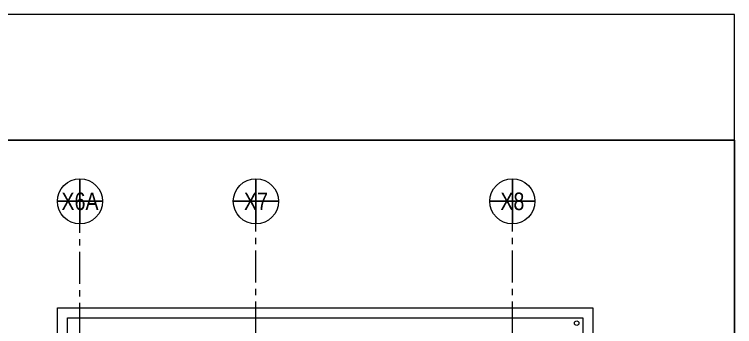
# Model space of a CAD drawing. Header units: millimetres. Extents: x -343543 to 400519, y -115663 to 104219.
# Drawn here: x 30095 to 44421, y -29376 to -23156 of the extents above; entities that cross this region are included whole.
import ezdxf
from ezdxf.enums import TextEntityAlignment as Align
from ezdxf.xclip import XClip

# ---------------------------------------------------------------- set-up
doc = ezdxf.new("R2010")
doc.units = ezdxf.units.MM
doc.header["$XCLIPFRAME"] = 0
doc.linetypes.add('XREF MAT BANG TUONG XAY$0$CENTER', pattern=[50.8, 31.75, -6.35, 6.35, -6.35])
doc.layers.get('0').update_dxf_attribs({"color": 231, "lineweight": 0})
doc.layers.get('DefPoints').update_dxf_attribs({"color": 191})
for name, color, linetype, lineweight in [('A-SYMBOLS', 10, 'Continuous', 13), ('XREF MAT BANG TUONG XAY$0$00.xref_IKIGAI_Truc$0$A-SYMBOLS', 8, 'Continuous', 13), ('XREF MAT BANG TUONG XAY$0$01.Xref _MB T2-Mai$0$$0$A-FNSH', 8, 'Continuous', 9), ('XREF MAT BANG TUONG XAY$0$01.Xref _MB T2-Mai$0$A-SYMBOLS', 8, 'Continuous', 13), ('XREF MAT BANG TUONG XAY$0$A-GRID', 8, 'XREF MAT BANG TUONG XAY$0$CENTER', 15)]:
    doc.layers.add(name, color=color, linetype=linetype, lineweight=lineweight)
doc.styles.add('XREF MAT BANG TUONG XAY$0$00.xref_IKIGAI_Truc$0$VTK_Arial_3.5 mm', font='arial.ttf', dxfattribs={"width": 0.8, "height": 3.5})

# ---------------------------------------------------------------- blocks, each defined once
blk = doc.blocks.new('*U131')
at = {"color": 8}
blk.add_circle((0, 0), 4.5, dxfattribs=at)
at = {"layer": 'DefPoints', "color": 8}
for p, q in [((0, 4.5), (0, -4.5)), ((-4.5, 0), (4.5, 0))]:
    blk.add_line(p, q, dxfattribs=at)
at = {"color": 8, "style": 'XREF MAT BANG TUONG XAY$0$00.xref_IKIGAI_Truc$0$VTK_Arial_3.5 mm', "width": 0.8}
blk.add_attdef('X12', text='', height=3.5, dxfattribs=at).set_placement((0, 0), align=Align.MIDDLE_CENTER)
blk = doc.blocks.new('XREF MAT BANG TUONG XAY$0$xref_IKIGAI_Cot')
at = {"layer": 'XREF MAT BANG TUONG XAY$0$A-GRID', "color": 8, "ltscale": 20}
for points in [[(31400, -53920.7), (31400, -27075.6)], [(34900, -53895), (34900, -27075.6)], [(40000, -53895), (40000, -27075.6)]]:
    blk.add_lwpolyline(points, dxfattribs=at)
at = {"layer": 'XREF MAT BANG TUONG XAY$0$00.xref_IKIGAI_Truc$0$A-SYMBOLS', "color": 8}
ref = blk.add_blockref('*U131', (31400, -26880), dxfattribs=dict(at, xscale=100, yscale=100, zscale=100))
ref.add_attrib('X12', 'X6A', dxfattribs={"layer": '0', "height": 350, "style": 'XREF MAT BANG TUONG XAY$0$00.xref_IKIGAI_Truc$0$VTK_Arial_3.5 mm', "width": 0.8}).set_placement((31400, -26880), align=Align.MIDDLE_CENTER)
ref = blk.add_blockref('*U131', (34900, -26880), dxfattribs=dict(at, xscale=100, yscale=100, zscale=100))
ref.add_attrib('X12', 'X7', dxfattribs={"layer": '0', "height": 350, "style": 'XREF MAT BANG TUONG XAY$0$00.xref_IKIGAI_Truc$0$VTK_Arial_3.5 mm', "width": 0.8}).set_placement((34900, -26880), align=Align.MIDDLE_CENTER)
ref = blk.add_blockref('*U131', (40000, -26880), dxfattribs=dict(at, xscale=100, yscale=100, zscale=100))
ref.add_attrib('X12', 'X8', dxfattribs={"layer": '0', "height": 350, "style": 'XREF MAT BANG TUONG XAY$0$00.xref_IKIGAI_Truc$0$VTK_Arial_3.5 mm', "width": 0.8}).set_placement((40000, -26880), align=Align.MIDDLE_CENTER)
blk = doc.blocks.new('01.Xref _MB T1')
at = {"color": 8}
blk.add_lwpolyline([(-4979.15314, -63156.18578), (44420.84686, -63156.18578), (44420.84686, -23156.18578), (-4979.15314, -23156.18578)], close=True, dxfattribs=at)
at = {"layer": 'XREF MAT BANG TUONG XAY$0$01.Xref _MB T2-Mai$0$$0$A-FNSH', "color": 8}
for points in [[(30949.99269, -30582.99962), (30949.9938, -28999.99471), (41599.9935, -29000.00101), (41599.9935, -48599.99995), (31704.97254, -48599.99992)], [(31149.99269, -30582.99976), (31149.99366, -29199.99483), (41399.9935, -29200.00089), (41399.9935, -48399.99995), (31604.97448, -48399.99992)]]:
    blk.add_lwpolyline(points, dxfattribs=at)
at = {"layer": 'XREF MAT BANG TUONG XAY$0$01.Xref _MB T2-Mai$0$A-SYMBOLS', "color": 8}
blk.add_circle((41280.01064, -29307.25031), 45, dxfattribs=at)
at = {"color": 8}
ref = blk.add_blockref('XREF MAT BANG TUONG XAY$0$xref_IKIGAI_Cot', (-0.00927, -0.00001), dxfattribs=at)
XClip(ref).set_block_clipping_path([(-5181.1494167775, -58156.1251844964), (44638.3275875031, -24933.2650512661)])

msp = doc.modelspace()

# ---------------------------------------------------------------- block references
at = {"layer": 'A-SYMBOLS'}
msp.add_blockref('01.Xref _MB T1', (0, 0), dxfattribs=at)

# ---------------------------------------------------------------- next in the draw order: linework, layer by layer
at = {"layer": 'DefPoints'}
msp.add_lwpolyline([(-4979.2, -65662.8), (44420.8, -65662.8), (44420.8, -25662.8), (-4979.2, -25662.8)], close=True, dxfattribs=at)

doc.saveas('drawing.dxf')
